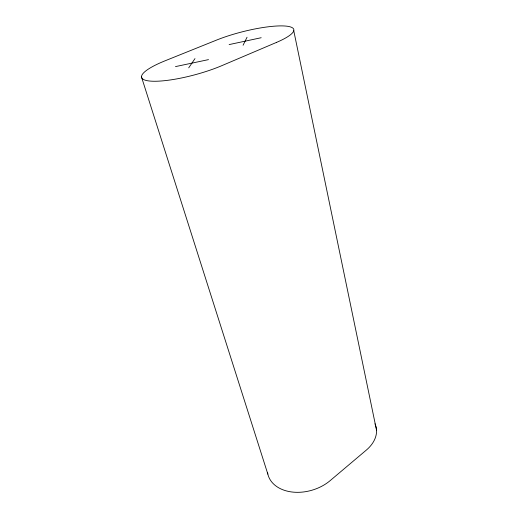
<?xml version="1.0" encoding="UTF-8"?>
<svg xmlns="http://www.w3.org/2000/svg" width="518" height="518" viewBox="0 0 518 518"><rect width="100%" height="100%" fill="white"/><g stroke="black" fill="none" stroke-linecap="round" stroke-linejoin="round"><path stroke-width="0.78" d="M243.084 45.247L247.034 37.251M188.714 67.845L194.988 58.599M229.137 44.587L261.182 37.723M175.472 66.608L208.495 59.622M141.466 76.884L267.832 474.074M293.758 30.743L376.534 430.218M267.541 472.539A38.008 26.955 -16.7 0 0 291.718 491.97A38.008 26.955 -16.7 0 0 330.167 480.62L366.31 450.11A36.797 25.272 -12.8 0 0 374.967 423.789M276.45 42.431L221.846 65.65A52.221 11.325 -15.1 0 1 150.252 81.086A52.221 11.325 -15.1 0 1 164.931 60.859L216.705 40.028A49.968 10.366 -14.2 0 1 283.56 25.939A49.968 10.366 -14.2 0 1 276.45 42.431"/></g></svg>
